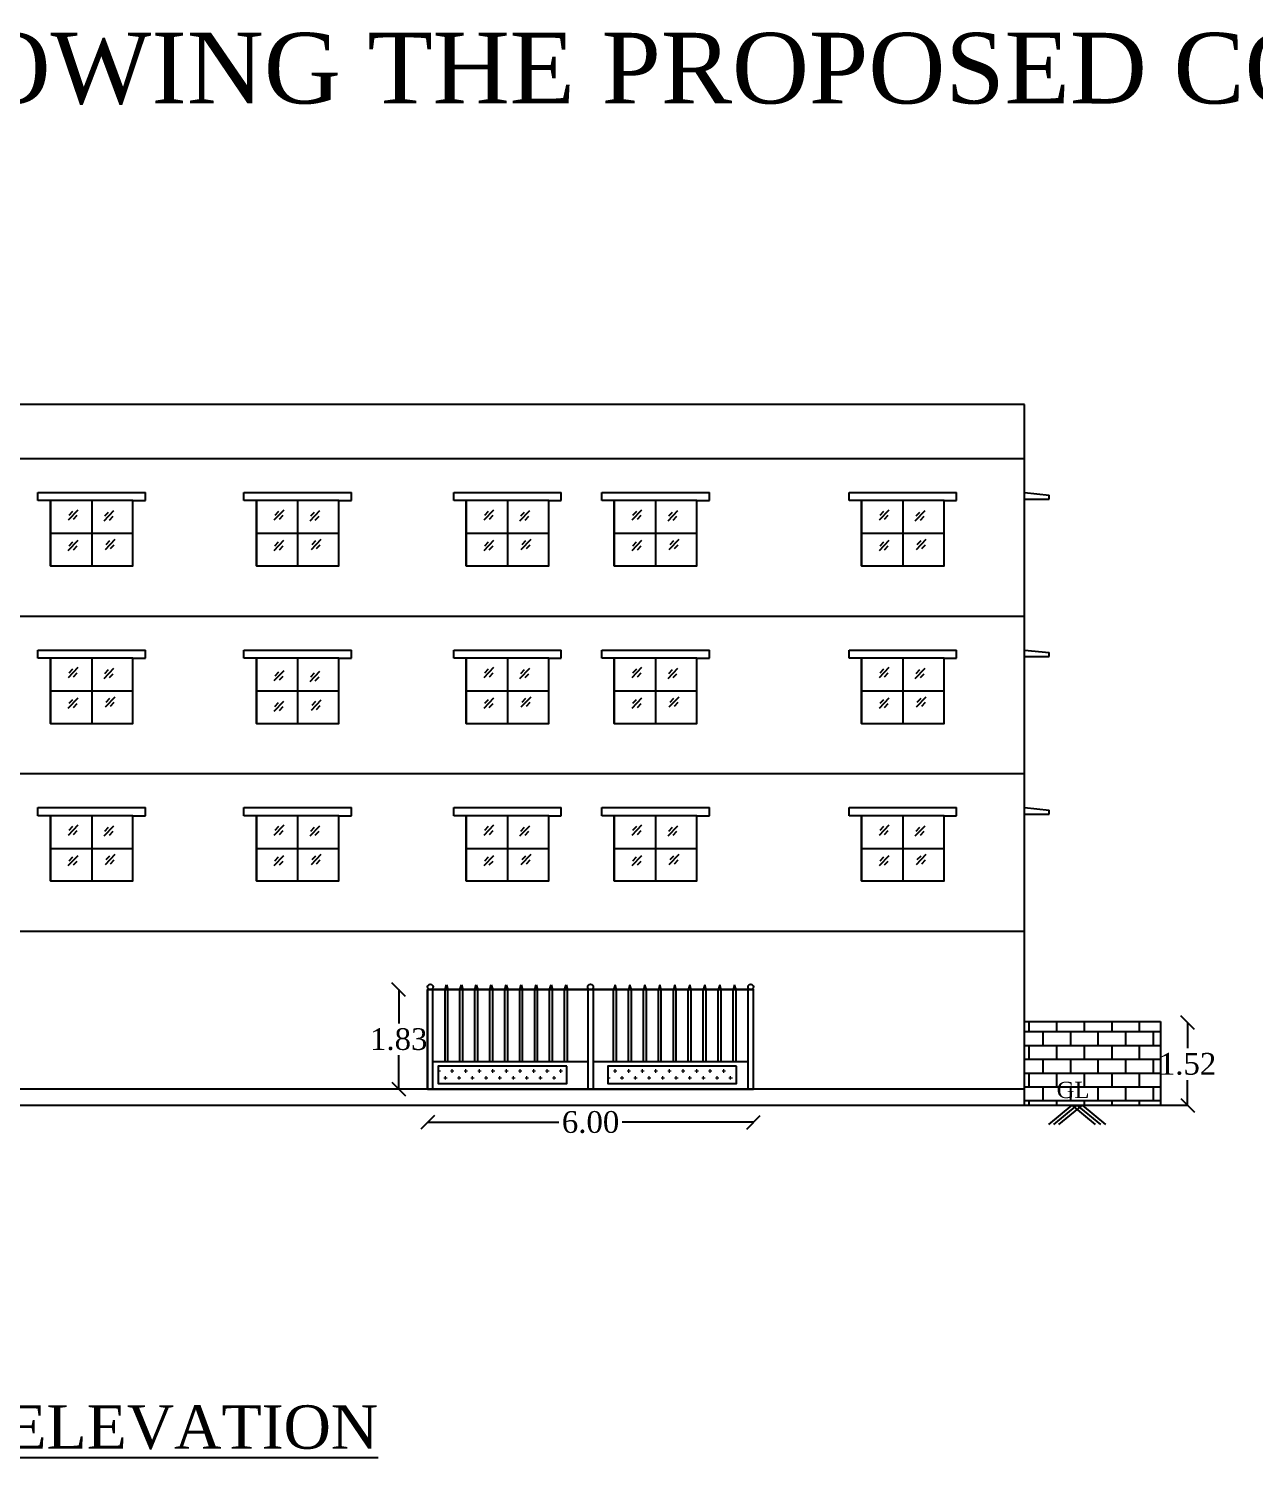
# Model space of a CAD drawing. Header units: metres. Extents: x 16174 to 16363, y 1100 to 1191.
# Drawn here: x 16208.77 to 16231.34, y 1165.14 to 1191.44 of the extents above; entities that cross this region are included whole.
import ezdxf

# ---------------------------------------------------------------- set-up
doc = ezdxf.new("R2010")
doc.units = ezdxf.units.M
doc.header["$MEASUREMENT"] = 0
doc.layers.add('COMPOUNDWALL', color=7, linetype='Continuous')
doc.layers.add('MAIN_GATE', color=7, linetype='Continuous')
doc.styles.get("Standard").update_dxf_attribs({"font": 'times.ttf'})
doc.dimstyles.new('23', dxfattribs={"dimtxt": 0.45, "dimasz": 0.3, "dimexe": 0.18, "dimexo": 0.0625, "dimgap": 0.09, "dimtad": 0, "dimtih": 1, "dimtoh": 1, "dimzin": 0, "dimdsep": 46, "dimtxsty": 'Standard', "dimblk": 'OBLIQUE', "dimcen": 0.09, "dimse1": 1, "dimse2": 1, "dimadec": 0, "dimazin": 0, "dimtfac": 1, "dimtofl": 0, "dimtmove": 0, "dimatfit": 3, "dimfxl": 0, "dimtolj": 1, "dimtzin": 0, "dimarcsym": 0})
pattern_1 = [(0, (-6894.45644, 1208.75023), (0.125, 0.125), [0.0625, -0.1875]), (90, (-6894.42519, 1208.71898), (-0.125, 0.125), [0.0625, -0.1875])]

# ---------------------------------------------------------------- blocks, each defined once
blk = doc.blocks.new('gate')
at = {"lineweight": 5}
h = blk.add_hatch(dxfattribs=at)
h.set_pattern_fill('CROSS', color=256, scale=0.5)
h.set_pattern_definition(pattern_1)
h.paths.add_polyline_path([(3099.92, 2370.959), (3099.92, 2371.276), (3097.552, 2371.276), (3097.552, 2370.959)])
h = blk.add_hatch(dxfattribs=at)
h.set_pattern_fill('CROSS', color=256, scale=0.5)
h.set_pattern_definition(pattern_1)
h.paths.add_polyline_path([(3103.047, 2370.959), (3103.047, 2371.276), (3100.679, 2371.276), (3100.679, 2370.959)])
for p, q in [((3103.358, 2372.685, 2.44), (3097.358, 2372.685, 2.44)), ((3097.358, 2370.855, 2.44), (3097.358, 2372.685, 2.44)), ((3097.458, 2370.855, 2.44), (3097.458, 2372.685, 2.44)), ((3097.68, 2372.685, 2.44), (3097.706, 2372.771, 2.44)), ((3097.68, 2371.355, 2.44), (3097.68, 2372.685, 2.44)), ((3097.706, 2372.771, 2.44), (3097.734, 2372.685, 2.44)), ((3097.734, 2371.355, 2.44), (3097.734, 2372.685, 2.44)), ((3097.955, 2372.685, 2.44), (3097.981, 2372.771, 2.44)), ((3097.955, 2371.355, 2.44), (3097.955, 2372.685, 2.44)), ((3097.981, 2372.771, 2.44), (3098.009, 2372.685, 2.44)), ((3098.009, 2371.355, 2.44), (3098.009, 2372.685, 2.44)), ((3098.231, 2372.685, 2.44), (3098.256, 2372.771, 2.44)), ((3098.231, 2371.355, 2.44), (3098.231, 2372.685, 2.44)), ((3098.256, 2372.771, 2.44), (3098.284, 2372.685, 2.44)), ((3098.284, 2371.355, 2.44), (3098.284, 2372.685, 2.44)), ((3098.506, 2372.685, 2.44), (3098.531, 2372.771, 2.44)), ((3098.506, 2371.355, 2.44), (3098.506, 2372.685, 2.44)), ((3098.531, 2372.771, 2.44), (3098.559, 2372.685, 2.44)), ((3098.559, 2371.355, 2.44), (3098.559, 2372.685, 2.44)), ((3098.781, 2372.685, 2.44), (3098.806, 2372.771, 2.44)), ((3098.781, 2371.355, 2.44), (3098.781, 2372.685, 2.44)), ((3098.806, 2372.771, 2.44), (3098.834, 2372.685, 2.44)), ((3098.834, 2371.355, 2.44), (3098.834, 2372.685, 2.44)), ((3099.056, 2372.685, 2.44), (3099.081, 2372.771, 2.44)), ((3099.056, 2371.355, 2.44), (3099.056, 2372.685, 2.44)), ((3099.081, 2372.771, 2.44), (3099.109, 2372.685, 2.44)), ((3099.109, 2371.355, 2.44), (3099.109, 2372.685, 2.44)), ((3099.331, 2372.685, 2.44), (3099.357, 2372.771, 2.44)), ((3099.331, 2371.355, 2.44), (3099.331, 2372.685, 2.44)), ((3099.357, 2372.771, 2.44), (3099.384, 2372.685, 2.44)), ((3099.384, 2371.355, 2.44), (3099.384, 2372.685, 2.44)), ((3099.606, 2372.685, 2.44), (3099.632, 2372.771, 2.44)), ((3099.606, 2371.355, 2.44), (3099.606, 2372.685, 2.44)), ((3099.632, 2372.771, 2.44), (3099.66, 2372.685, 2.44)), ((3099.66, 2371.355, 2.44), (3099.66, 2372.685, 2.44)), ((3099.881, 2372.685, 2.44), (3099.907, 2372.771, 2.44)), ((3099.881, 2371.355, 2.44), (3099.881, 2372.685, 2.44)), ((3099.907, 2372.771, 2.44), (3099.935, 2372.685, 2.44)), ((3099.935, 2371.355, 2.44), (3099.935, 2372.685, 2.44)), ((3100.308, 2372.685, 2.44), (3100.308, 2370.855, 2.44)), ((3100.408, 2372.685, 2.44), (3100.408, 2370.855, 2.44)), ((3100.81, 2372.771, 2.44), (3100.782, 2372.685, 2.44)), ((3100.782, 2371.355, 2.44), (3100.782, 2372.685, 2.44)), ((3100.835, 2372.685, 2.44), (3100.81, 2372.771, 2.44)), ((3100.835, 2371.355, 2.44), (3100.835, 2372.685, 2.44)), ((3101.085, 2372.771, 2.44), (3101.057, 2372.685, 2.44)), ((3101.057, 2371.355, 2.44), (3101.057, 2372.685, 2.44)), ((3101.11, 2372.685, 2.44), (3101.085, 2372.771, 2.44)), ((3101.11, 2371.355, 2.44), (3101.11, 2372.685, 2.44)), ((3101.36, 2372.771, 2.44), (3101.332, 2372.685, 2.44)), ((3101.332, 2371.355, 2.44), (3101.332, 2372.685, 2.44)), ((3101.386, 2372.685, 2.44), (3101.36, 2372.771, 2.44)), ((3101.386, 2371.355, 2.44), (3101.386, 2372.685, 2.44)), ((3101.635, 2372.771, 2.44), (3101.607, 2372.685, 2.44)), ((3101.607, 2371.355, 2.44), (3101.607, 2372.685, 2.44)), ((3101.661, 2372.685, 2.44), (3101.635, 2372.771, 2.44)), ((3101.661, 2371.355, 2.44), (3101.661, 2372.685, 2.44)), ((3101.911, 2372.771, 2.44), (3101.883, 2372.685, 2.44)), ((3101.883, 2371.355, 2.44), (3101.883, 2372.685, 2.44)), ((3101.936, 2372.685, 2.44), (3101.911, 2372.771, 2.44)), ((3101.936, 2371.355, 2.44), (3101.936, 2372.685, 2.44)), ((3102.186, 2372.771, 2.44), (3102.158, 2372.685, 2.44)), ((3102.158, 2371.355, 2.44), (3102.158, 2372.685, 2.44)), ((3102.211, 2372.685, 2.44), (3102.186, 2372.771, 2.44)), ((3102.211, 2371.355, 2.44), (3102.211, 2372.685, 2.44)), ((3102.461, 2372.771, 2.44), (3102.433, 2372.685, 2.44)), ((3102.433, 2371.355, 2.44), (3102.433, 2372.685, 2.44)), ((3102.486, 2372.685, 2.44), (3102.461, 2372.771, 2.44)), ((3102.486, 2371.355, 2.44), (3102.486, 2372.685, 2.44)), ((3102.736, 2372.771, 2.44), (3102.708, 2372.685, 2.44)), ((3102.708, 2371.355, 2.44), (3102.708, 2372.685, 2.44)), ((3102.761, 2372.685, 2.44), (3102.736, 2372.771, 2.44)), ((3102.761, 2371.355, 2.44), (3102.761, 2372.685, 2.44)), ((3103.011, 2372.771, 2.44), (3102.983, 2372.685, 2.44)), ((3102.983, 2371.355, 2.44), (3102.983, 2372.685, 2.44)), ((3103.037, 2372.685, 2.44), (3103.011, 2372.771, 2.44)), ((3103.037, 2371.355, 2.44), (3103.037, 2372.685, 2.44)), ((3103.258, 2370.855, 2.44), (3103.258, 2372.685, 2.44)), ((3103.358, 2370.855, 2.44), (3103.358, 2372.685, 2.44)), ((3100.308, 2371.355, 2.44), (3097.458, 2371.355, 2.44)), ((3103.258, 2371.355, 2.44), (3100.408, 2371.355, 2.44))]:
    blk.add_line(p, q)
at = {"elevation": 2.44}
for points in [[(3099.92, 2371.276), (3097.552, 2371.276), (3097.552, 2370.959), (3099.92, 2370.959)], [(3103.047, 2371.276), (3100.679, 2371.276), (3100.679, 2370.959), (3103.047, 2370.959)]]:
    blk.add_lwpolyline(points, close=True, dxfattribs=at)
for centre in [(3097.409, 2372.735, 2.44), (3100.358, 2372.735, 2.44), (3103.308, 2372.735, 2.44)]:
    blk.add_circle(centre, 0.05)
blk = doc.blocks.new('_Oblique')
at = {"color": 0, "linetype": 'ByBlock', "lineweight": -2}
blk.add_line((-0.5, -0.5), (0.5, 0.5), dxfattribs=at)
blk = doc.blocks.new('*D159')
at = {"layer": 'Defpoints', "color": 0}
for p in [(16215.589, 1173.748), (16216.221, 1173.748), (16216.221, 1171.918)]:
    blk.add_point(p, dxfattribs=at)
at = {"layer": 'MAIN_GATE', "color": 0, "lineweight": -2}
for p, q in [((16215.589, 1173.748), (16215.589, 1173.127)), ((16215.589, 1171.918), (16215.589, 1172.539))]:
    blk.add_line(p, q, dxfattribs=at)
at = {"layer": 'MAIN_GATE', "color": 0, "lineweight": -2, "xscale": 0.25, "yscale": 0.25, "zscale": 0.25}
for p, rotation in [((16215.589, 1173.748), 90), ((16215.589, 1171.918), 270)]:
    blk.add_blockref('_Oblique', p, dxfattribs=dict(at, rotation=rotation))
at = {"layer": 'MAIN_GATE', "color": 0, "insert": (16215.589, 1172.833), "char_height": 0.4, "attachment_point": 5}
blk.add_mtext('\\A1;1.83', dxfattribs=at)
blk = doc.blocks.new('*D160')
at = {"layer": 'Defpoints', "color": 0}
for p in [(16216.121, 1171.918), (16222.121, 1171.918), (16222.121, 1171.307)]:
    blk.add_point(p, dxfattribs=at)
at = {"layer": 'MAIN_GATE', "color": 0, "lineweight": -2}
for p, q in [((16216.121, 1171.307), (16218.537, 1171.307)), ((16222.121, 1171.307), (16219.704, 1171.307))]:
    blk.add_line(p, q, dxfattribs=at)
at = {"layer": 'MAIN_GATE', "color": 0, "lineweight": -2, "xscale": 0.25, "yscale": 0.25, "zscale": 0.25, "rotation": 180}
blk.add_blockref('_Oblique', (16216.121, 1171.307), dxfattribs=at)
at = {"layer": 'MAIN_GATE', "color": 0, "lineweight": -2, "xscale": 0.25, "yscale": 0.25, "zscale": 0.25}
blk.add_blockref('_Oblique', (16222.121, 1171.307), dxfattribs=at)
at = {"layer": 'MAIN_GATE', "color": 0, "insert": (16219.121, 1171.307), "char_height": 0.4, "attachment_point": 5}
blk.add_mtext('\\A1;6.00', dxfattribs=at)
blk = doc.blocks.new('*D162')
at = {"layer": 'COMPOUNDWALL', "color": 0, "lineweight": -2}
for p, q in [((16230.112, 1173.138), (16230.112, 1172.672)), ((16230.112, 1171.618), (16230.112, 1172.084))]:
    blk.add_line(p, q, dxfattribs=at)
at = {"layer": 'Defpoints', "color": 0}
for p in [(16230.112, 1173.138), (16230.396, 1173.138), (16230.396, 1171.618)]:
    blk.add_point(p, dxfattribs=at)
at = {"layer": 'COMPOUNDWALL', "color": 0, "lineweight": -2, "xscale": 0.25, "yscale": 0.25, "zscale": 0.25}
for p, rotation in [((16230.112, 1173.138), 90), ((16230.112, 1171.618), 270)]:
    blk.add_blockref('_Oblique', p, dxfattribs=dict(at, rotation=rotation))
at = {"layer": 'COMPOUNDWALL', "color": 0, "insert": (16230.112, 1172.378), "char_height": 0.4, "attachment_point": 5}
blk.add_mtext('\\A1;1.52', dxfattribs=at)

msp = doc.modelspace()

# ---------------------------------------------------------------- hatches: boundary and pattern name
h = msp.add_hatch()
h.set_pattern_fill('BRICK', color=256, scale=0.04)
h.set_pattern_definition([(0, (13190.88188, -1196.338), (0, 0.254), []), (90, (13190.8819, -1196.338), (-0.508, 0), [0.254, -0.254]), (90, (13191.1359, -1196.338), (-0.508, 0), [-0.254, 0.254])])
h.paths.add_polyline_path([(16229.612, 1171.618), (16229.612, 1173.163), (16227.112, 1173.163), (16227.112, 1171.618)])

# ---------------------------------------------------------------- linework, layer by layer
for p, q in [((16227.112, 1184.518), (16197.67, 1184.518)), ((16227.112, 1184.518), (16197.67, 1184.518)), ((16227.112, 1171.618), (16227.112, 1184.518)), ((16227.112, 1171.618), (16227.112, 1184.518)), ((16227.112, 1183.518), (16188.619, 1183.518)), ((16227.112, 1183.518), (16188.619, 1183.518)), ((16208.947, 1182.748), (16208.947, 1182.898)), ((16208.947, 1182.898), (16210.927, 1182.898)), ((16208.947, 1182.748), (16208.947, 1182.898)), ((16208.947, 1182.898), (16210.927, 1182.898)), ((16209.177, 1182.748), (16208.947, 1182.748)), ((16209.177, 1182.748), (16208.947, 1182.748)), ((16209.177, 1181.548), (16209.177, 1182.748)), ((16209.177, 1181.548), (16209.177, 1182.748)), ((16209.937, 1182.748), (16209.937, 1181.548)), ((16209.937, 1182.748), (16209.937, 1181.548)), ((16210.697, 1181.548), (16210.697, 1182.748)), ((16210.697, 1182.748), (16210.927, 1182.748)), ((16210.697, 1181.548), (16210.697, 1182.748)), ((16210.697, 1182.748), (16210.927, 1182.748)), ((16210.927, 1182.748), (16210.927, 1182.898)), ((16210.927, 1182.748), (16210.927, 1182.898)), ((16212.738, 1182.748), (16212.738, 1182.898)), ((16212.738, 1182.898), (16214.718, 1182.898)), ((16212.738, 1182.748), (16212.738, 1182.898)), ((16212.738, 1182.898), (16214.718, 1182.898)), ((16212.968, 1182.748), (16212.738, 1182.748)), ((16212.968, 1182.748), (16212.738, 1182.748)), ((16212.968, 1181.548), (16212.968, 1182.748)), ((16212.968, 1181.548), (16212.968, 1182.748)), ((16213.728, 1182.748), (16213.728, 1181.548)), ((16213.728, 1182.748), (16213.728, 1181.548)), ((16214.488, 1181.548), (16214.488, 1182.748)), ((16214.488, 1182.748), (16214.718, 1182.748)), ((16214.488, 1181.548), (16214.488, 1182.748)), ((16214.488, 1182.748), (16214.718, 1182.748)), ((16214.718, 1182.748), (16214.718, 1182.898)), ((16214.718, 1182.748), (16214.718, 1182.898)), ((16216.602, 1182.748), (16216.602, 1182.898)), ((16216.602, 1182.898), (16218.582, 1182.898)), ((16216.602, 1182.748), (16216.602, 1182.898)), ((16216.602, 1182.898), (16218.582, 1182.898)), ((16216.832, 1182.748), (16216.602, 1182.748)), ((16216.832, 1182.748), (16216.602, 1182.748)), ((16216.832, 1181.548), (16216.832, 1182.748)), ((16216.832, 1181.548), (16216.832, 1182.748)), ((16217.592, 1182.748), (16217.592, 1181.548)), ((16217.592, 1182.748), (16217.592, 1181.548)), ((16218.352, 1181.548), (16218.352, 1182.748)), ((16218.352, 1182.748), (16218.582, 1182.748)), ((16218.352, 1181.548), (16218.352, 1182.748)), ((16218.352, 1182.748), (16218.582, 1182.748)), ((16218.582, 1182.748), (16218.582, 1182.898)), ((16218.582, 1182.748), (16218.582, 1182.898)), ((16219.328, 1182.748), (16219.328, 1182.898)), ((16219.328, 1182.898), (16221.308, 1182.898)), ((16219.328, 1182.748), (16219.328, 1182.898)), ((16219.328, 1182.898), (16221.308, 1182.898)), ((16219.558, 1182.748), (16219.328, 1182.748)), ((16219.558, 1182.748), (16219.328, 1182.748)), ((16219.558, 1181.548), (16219.558, 1182.748)), ((16219.558, 1181.548), (16219.558, 1182.748)), ((16220.318, 1182.748), (16220.318, 1181.548)), ((16220.318, 1182.748), (16220.318, 1181.548)), ((16221.078, 1181.548), (16221.078, 1182.748)), ((16221.078, 1182.748), (16221.308, 1182.748)), ((16221.078, 1181.548), (16221.078, 1182.748)), ((16221.078, 1182.748), (16221.308, 1182.748)), ((16221.308, 1182.748), (16221.308, 1182.898)), ((16221.308, 1182.748), (16221.308, 1182.898)), ((16223.88, 1182.748), (16223.88, 1182.898)), ((16223.88, 1182.898), (16225.86, 1182.898)), ((16223.88, 1182.748), (16223.88, 1182.898)), ((16223.88, 1182.898), (16225.86, 1182.898)), ((16224.11, 1182.748), (16223.88, 1182.748)), ((16224.11, 1182.748), (16223.88, 1182.748)), ((16224.11, 1181.548), (16224.11, 1182.748)), ((16224.11, 1181.548), (16224.11, 1182.748)), ((16224.87, 1182.748), (16224.87, 1181.548)), ((16224.87, 1182.748), (16224.87, 1181.548)), ((16225.63, 1181.548), (16225.63, 1182.748)), ((16225.63, 1182.748), (16225.86, 1182.748)), ((16225.63, 1181.548), (16225.63, 1182.748)), ((16225.63, 1182.748), (16225.86, 1182.748)), ((16225.86, 1182.748), (16225.86, 1182.898)), ((16225.86, 1182.748), (16225.86, 1182.898)), ((16227.112, 1182.898), (16227.562, 1182.852)), ((16227.112, 1182.898), (16227.562, 1182.852)), ((16227.112, 1182.777), (16227.562, 1182.777)), ((16227.112, 1182.777), (16227.562, 1182.777)), ((16227.562, 1182.777), (16227.562, 1182.852)), ((16227.562, 1182.777), (16227.562, 1182.852)), ((16209.507, 1182.393), (16209.686, 1182.581)), ((16209.507, 1182.393), (16209.686, 1182.581)), ((16209.52, 1182.481), (16209.588, 1182.554)), ((16209.52, 1182.481), (16209.588, 1182.554)), ((16209.602, 1182.406), (16209.67, 1182.478)), ((16209.602, 1182.406), (16209.67, 1182.478)), ((16210.167, 1182.377), (16210.346, 1182.565)), ((16210.167, 1182.377), (16210.346, 1182.565)), ((16210.181, 1182.466), (16210.249, 1182.538)), ((16210.181, 1182.466), (16210.249, 1182.538)), ((16213.298, 1182.393), (16213.478, 1182.581)), ((16213.298, 1182.393), (16213.478, 1182.581)), ((16213.312, 1182.481), (16213.38, 1182.554)), ((16213.312, 1182.481), (16213.38, 1182.554)), ((16213.394, 1182.406), (16213.462, 1182.478)), ((16213.394, 1182.406), (16213.462, 1182.478)), ((16213.958, 1182.377), (16214.138, 1182.565)), ((16213.958, 1182.377), (16214.138, 1182.565)), ((16213.972, 1182.466), (16214.04, 1182.538)), ((16213.972, 1182.466), (16214.04, 1182.538)), ((16217.162, 1182.393), (16217.342, 1182.581)), ((16217.162, 1182.393), (16217.342, 1182.581)), ((16217.176, 1182.481), (16217.244, 1182.554)), ((16217.176, 1182.481), (16217.244, 1182.554)), ((16217.258, 1182.406), (16217.326, 1182.478)), ((16217.258, 1182.406), (16217.326, 1182.478)), ((16217.822, 1182.377), (16218.002, 1182.565)), ((16217.822, 1182.377), (16218.002, 1182.565)), ((16217.836, 1182.466), (16217.904, 1182.538)), ((16217.836, 1182.466), (16217.904, 1182.538)), ((16219.888, 1182.393), (16220.068, 1182.581)), ((16219.888, 1182.393), (16220.068, 1182.581)), ((16219.902, 1182.481), (16219.97, 1182.554)), ((16219.902, 1182.481), (16219.97, 1182.554)), ((16219.984, 1182.406), (16220.052, 1182.478)), ((16219.984, 1182.406), (16220.052, 1182.478)), ((16220.548, 1182.377), (16220.728, 1182.565)), ((16220.548, 1182.377), (16220.728, 1182.565)), ((16220.562, 1182.466), (16220.63, 1182.538)), ((16220.562, 1182.466), (16220.63, 1182.538)), ((16224.44, 1182.393), (16224.619, 1182.581)), ((16224.44, 1182.393), (16224.619, 1182.581)), ((16224.454, 1182.481), (16224.522, 1182.554)), ((16224.454, 1182.481), (16224.522, 1182.554)), ((16224.535, 1182.406), (16224.603, 1182.478)), ((16224.535, 1182.406), (16224.603, 1182.478)), ((16225.1, 1182.377), (16225.279, 1182.565)), ((16225.1, 1182.377), (16225.279, 1182.565)), ((16225.114, 1182.466), (16225.182, 1182.538)), ((16225.114, 1182.466), (16225.182, 1182.538)), ((16210.262, 1182.39), (16210.33, 1182.462)), ((16210.262, 1182.39), (16210.33, 1182.462)), ((16214.054, 1182.39), (16214.122, 1182.462)), ((16214.054, 1182.39), (16214.122, 1182.462)), ((16217.918, 1182.39), (16217.986, 1182.462)), ((16217.918, 1182.39), (16217.986, 1182.462)), ((16220.644, 1182.39), (16220.712, 1182.462)), ((16220.644, 1182.39), (16220.712, 1182.462)), ((16225.195, 1182.39), (16225.263, 1182.462)), ((16225.195, 1182.39), (16225.263, 1182.462)), ((16209.177, 1182.148), (16210.697, 1182.148)), ((16209.177, 1182.148), (16210.697, 1182.148)), ((16209.505, 1181.83), (16209.685, 1182.018)), ((16209.505, 1181.83), (16209.685, 1182.018)), ((16209.519, 1181.919), (16209.587, 1181.991)), ((16209.519, 1181.919), (16209.587, 1181.991)), ((16210.19, 1181.852), (16210.369, 1182.04)), ((16210.19, 1181.852), (16210.369, 1182.04)), ((16210.204, 1181.941), (16210.272, 1182.013)), ((16210.204, 1181.941), (16210.272, 1182.013)), ((16212.968, 1182.148), (16214.488, 1182.148)), ((16212.968, 1182.148), (16214.488, 1182.148)), ((16213.297, 1181.83), (16213.477, 1182.018)), ((16213.297, 1181.83), (16213.477, 1182.018)), ((16213.311, 1181.919), (16213.379, 1181.991)), ((16213.311, 1181.919), (16213.379, 1181.991)), ((16213.981, 1181.852), (16214.161, 1182.04)), ((16213.981, 1181.852), (16214.161, 1182.04)), ((16213.995, 1181.941), (16214.063, 1182.013)), ((16213.995, 1181.941), (16214.063, 1182.013)), ((16216.832, 1182.148), (16218.352, 1182.148)), ((16216.832, 1182.148), (16218.352, 1182.148)), ((16217.161, 1181.83), (16217.34, 1182.018)), ((16217.161, 1181.83), (16217.34, 1182.018)), ((16217.175, 1181.919), (16217.243, 1181.991)), ((16217.175, 1181.919), (16217.243, 1181.991)), ((16217.845, 1181.852), (16218.025, 1182.04)), ((16217.845, 1181.852), (16218.025, 1182.04)), ((16217.859, 1181.941), (16217.927, 1182.013)), ((16217.859, 1181.941), (16217.927, 1182.013)), ((16219.558, 1182.148), (16221.078, 1182.148)), ((16219.558, 1182.148), (16221.078, 1182.148)), ((16219.887, 1181.83), (16220.066, 1182.018)), ((16219.887, 1181.83), (16220.066, 1182.018)), ((16219.901, 1181.919), (16219.969, 1181.991)), ((16219.901, 1181.919), (16219.969, 1181.991)), ((16220.571, 1181.852), (16220.751, 1182.04)), ((16220.571, 1181.852), (16220.751, 1182.04)), ((16220.585, 1181.941), (16220.653, 1182.013)), ((16220.585, 1181.941), (16220.653, 1182.013)), ((16224.11, 1182.148), (16225.63, 1182.148)), ((16224.11, 1182.148), (16225.63, 1182.148)), ((16224.438, 1181.83), (16224.618, 1182.018)), ((16224.438, 1181.83), (16224.618, 1182.018)), ((16224.452, 1181.919), (16224.52, 1181.991)), ((16224.452, 1181.919), (16224.52, 1181.991)), ((16225.123, 1181.852), (16225.302, 1182.04)), ((16225.123, 1181.852), (16225.302, 1182.04)), ((16225.137, 1181.941), (16225.205, 1182.013)), ((16225.137, 1181.941), (16225.205, 1182.013)), ((16209.601, 1181.843), (16209.669, 1181.915)), ((16209.601, 1181.843), (16209.669, 1181.915)), ((16210.285, 1181.865), (16210.353, 1181.937)), ((16210.285, 1181.865), (16210.353, 1181.937)), ((16213.393, 1181.843), (16213.461, 1181.915)), ((16213.393, 1181.843), (16213.461, 1181.915)), ((16214.077, 1181.865), (16214.145, 1181.937)), ((16214.077, 1181.865), (16214.145, 1181.937)), ((16217.257, 1181.843), (16217.325, 1181.915)), ((16217.257, 1181.843), (16217.325, 1181.915)), ((16217.941, 1181.865), (16218.009, 1181.937)), ((16217.941, 1181.865), (16218.009, 1181.937)), ((16219.983, 1181.843), (16220.051, 1181.915)), ((16219.983, 1181.843), (16220.051, 1181.915)), ((16220.667, 1181.865), (16220.735, 1181.937)), ((16220.667, 1181.865), (16220.735, 1181.937)), ((16224.534, 1181.843), (16224.602, 1181.915)), ((16224.534, 1181.843), (16224.602, 1181.915)), ((16225.218, 1181.865), (16225.286, 1181.937)), ((16225.218, 1181.865), (16225.286, 1181.937)), ((16227.112, 1180.618), (16188.619, 1180.618)), ((16227.112, 1180.618), (16188.619, 1180.618)), ((16208.947, 1179.848), (16208.947, 1179.998)), ((16208.947, 1179.998), (16210.927, 1179.998)), ((16208.947, 1179.848), (16208.947, 1179.998)), ((16208.947, 1179.998), (16210.927, 1179.998)), ((16209.177, 1179.848), (16208.947, 1179.848)), ((16209.177, 1179.848), (16208.947, 1179.848)), ((16209.177, 1178.648), (16209.177, 1179.848)), ((16209.177, 1178.648), (16209.177, 1179.848)), ((16209.937, 1179.848), (16209.937, 1178.648)), ((16209.937, 1179.848), (16209.937, 1178.648)), ((16210.697, 1178.648), (16210.697, 1179.848)), ((16210.697, 1179.848), (16210.927, 1179.848)), ((16210.697, 1178.648), (16210.697, 1179.848)), ((16210.697, 1179.848), (16210.927, 1179.848)), ((16210.927, 1179.848), (16210.927, 1179.998)), ((16210.927, 1179.848), (16210.927, 1179.998)), ((16212.738, 1179.848), (16212.738, 1179.998)), ((16212.738, 1179.998), (16214.718, 1179.998)), ((16212.738, 1179.848), (16212.738, 1179.998)), ((16212.738, 1179.998), (16214.718, 1179.998)), ((16212.968, 1179.848), (16212.738, 1179.848)), ((16212.968, 1179.848), (16212.738, 1179.848)), ((16212.968, 1178.648), (16212.968, 1179.848)), ((16212.968, 1178.648), (16212.968, 1179.848)), ((16213.728, 1179.848), (16213.728, 1178.648)), ((16213.728, 1179.848), (16213.728, 1178.648)), ((16214.488, 1178.648), (16214.488, 1179.848)), ((16214.488, 1179.848), (16214.718, 1179.848)), ((16214.488, 1178.648), (16214.488, 1179.848)), ((16214.488, 1179.848), (16214.718, 1179.848)), ((16214.718, 1179.848), (16214.718, 1179.998)), ((16214.718, 1179.848), (16214.718, 1179.998)), ((16216.602, 1179.848), (16216.602, 1179.998)), ((16216.602, 1179.998), (16218.582, 1179.998)), ((16216.602, 1179.848), (16216.602, 1179.998)), ((16216.602, 1179.998), (16218.582, 1179.998)), ((16216.832, 1179.848), (16216.602, 1179.848)), ((16216.832, 1179.848), (16216.602, 1179.848)), ((16216.832, 1178.648), (16216.832, 1179.848)), ((16216.832, 1178.648), (16216.832, 1179.848)), ((16217.592, 1179.848), (16217.592, 1178.648)), ((16217.592, 1179.848), (16217.592, 1178.648)), ((16218.352, 1178.648), (16218.352, 1179.848)), ((16218.352, 1179.848), (16218.582, 1179.848)), ((16218.352, 1178.648), (16218.352, 1179.848)), ((16218.352, 1179.848), (16218.582, 1179.848)), ((16218.582, 1179.848), (16218.582, 1179.998)), ((16218.582, 1179.848), (16218.582, 1179.998)), ((16219.328, 1179.848), (16219.328, 1179.998)), ((16219.328, 1179.998), (16221.308, 1179.998)), ((16219.328, 1179.848), (16219.328, 1179.998)), ((16219.328, 1179.998), (16221.308, 1179.998)), ((16219.558, 1179.848), (16219.328, 1179.848)), ((16219.558, 1179.848), (16219.328, 1179.848)), ((16219.558, 1178.648), (16219.558, 1179.848)), ((16219.558, 1178.648), (16219.558, 1179.848)), ((16220.318, 1179.848), (16220.318, 1178.648)), ((16220.318, 1179.848), (16220.318, 1178.648)), ((16221.078, 1178.648), (16221.078, 1179.848)), ((16221.078, 1179.848), (16221.308, 1179.848)), ((16221.078, 1178.648), (16221.078, 1179.848)), ((16221.078, 1179.848), (16221.308, 1179.848)), ((16221.308, 1179.848), (16221.308, 1179.998)), ((16221.308, 1179.848), (16221.308, 1179.998)), ((16223.88, 1179.848), (16223.88, 1179.998)), ((16223.88, 1179.998), (16225.86, 1179.998)), ((16223.88, 1179.848), (16223.88, 1179.998)), ((16223.88, 1179.998), (16225.86, 1179.998)), ((16224.11, 1179.848), (16223.88, 1179.848)), ((16224.11, 1179.848), (16223.88, 1179.848)), ((16224.11, 1178.648), (16224.11, 1179.848)), ((16224.11, 1178.648), (16224.11, 1179.848)), ((16224.87, 1179.848), (16224.87, 1178.648)), ((16224.87, 1179.848), (16224.87, 1178.648)), ((16225.63, 1178.648), (16225.63, 1179.848)), ((16225.63, 1179.848), (16225.86, 1179.848)), ((16225.63, 1178.648), (16225.63, 1179.848)), ((16225.63, 1179.848), (16225.86, 1179.848)), ((16225.86, 1179.848), (16225.86, 1179.998)), ((16225.86, 1179.848), (16225.86, 1179.998)), ((16227.112, 1179.998), (16227.562, 1179.952)), ((16227.112, 1179.998), (16227.562, 1179.952)), ((16227.112, 1179.877), (16227.562, 1179.877)), ((16227.112, 1179.877), (16227.562, 1179.877)), ((16227.562, 1179.877), (16227.562, 1179.952)), ((16227.562, 1179.877), (16227.562, 1179.952)), ((16209.507, 1179.493), (16209.686, 1179.681)), ((16209.507, 1179.493), (16209.686, 1179.681)), ((16209.52, 1179.581), (16209.588, 1179.654)), ((16209.52, 1179.581), (16209.588, 1179.654)), ((16209.602, 1179.506), (16209.67, 1179.578)), ((16209.602, 1179.506), (16209.67, 1179.578)), ((16210.167, 1179.477), (16210.346, 1179.665)), ((16210.167, 1179.477), (16210.346, 1179.665)), ((16210.181, 1179.566), (16210.249, 1179.638)), ((16210.181, 1179.566), (16210.249, 1179.638)), ((16213.298, 1179.435), (16213.478, 1179.623)), ((16213.298, 1179.435), (16213.478, 1179.623)), ((16213.312, 1179.524), (16213.38, 1179.596)), ((16213.312, 1179.524), (16213.38, 1179.596)), ((16213.958, 1179.419), (16214.138, 1179.608)), ((16213.958, 1179.419), (16214.138, 1179.608)), ((16213.972, 1179.508), (16214.04, 1179.581)), ((16213.972, 1179.508), (16214.04, 1179.581)), ((16217.162, 1179.493), (16217.342, 1179.681)), ((16217.162, 1179.493), (16217.342, 1179.681)), ((16217.176, 1179.581), (16217.244, 1179.654)), ((16217.176, 1179.581), (16217.244, 1179.654)), ((16217.258, 1179.506), (16217.326, 1179.578)), ((16217.258, 1179.506), (16217.326, 1179.578)), ((16217.822, 1179.477), (16218.002, 1179.665)), ((16217.822, 1179.477), (16218.002, 1179.665)), ((16217.836, 1179.566), (16217.904, 1179.638)), ((16217.836, 1179.566), (16217.904, 1179.638)), ((16219.888, 1179.493), (16220.068, 1179.681)), ((16219.888, 1179.493), (16220.068, 1179.681)), ((16219.902, 1179.581), (16219.97, 1179.654)), ((16219.902, 1179.581), (16219.97, 1179.654)), ((16219.984, 1179.506), (16220.052, 1179.578)), ((16219.984, 1179.506), (16220.052, 1179.578)), ((16220.548, 1179.477), (16220.728, 1179.665)), ((16220.548, 1179.477), (16220.728, 1179.665)), ((16220.562, 1179.566), (16220.63, 1179.638)), ((16220.562, 1179.566), (16220.63, 1179.638)), ((16224.44, 1179.493), (16224.619, 1179.681)), ((16224.44, 1179.493), (16224.619, 1179.681)), ((16224.454, 1179.581), (16224.522, 1179.654)), ((16224.454, 1179.581), (16224.522, 1179.654)), ((16224.535, 1179.506), (16224.603, 1179.578)), ((16224.535, 1179.506), (16224.603, 1179.578)), ((16225.1, 1179.477), (16225.279, 1179.665)), ((16225.1, 1179.477), (16225.279, 1179.665)), ((16225.114, 1179.566), (16225.182, 1179.638)), ((16225.114, 1179.566), (16225.182, 1179.638)), ((16210.262, 1179.49), (16210.33, 1179.562)), ((16210.262, 1179.49), (16210.33, 1179.562)), ((16213.394, 1179.448), (16213.462, 1179.52)), ((16213.394, 1179.448), (16213.462, 1179.52)), ((16214.054, 1179.432), (16214.122, 1179.505)), ((16214.054, 1179.432), (16214.122, 1179.505)), ((16217.918, 1179.49), (16217.986, 1179.562)), ((16217.918, 1179.49), (16217.986, 1179.562)), ((16220.644, 1179.49), (16220.712, 1179.562)), ((16220.644, 1179.49), (16220.712, 1179.562)), ((16225.195, 1179.49), (16225.263, 1179.562)), ((16225.195, 1179.49), (16225.263, 1179.562)), ((16209.177, 1179.248), (16210.697, 1179.248)), ((16209.177, 1179.248), (16210.697, 1179.248)), ((16209.505, 1178.93), (16209.685, 1179.118)), ((16209.505, 1178.93), (16209.685, 1179.118)), ((16209.519, 1179.019), (16209.587, 1179.091)), ((16209.519, 1179.019), (16209.587, 1179.091)), ((16210.19, 1178.952), (16210.369, 1179.14)), ((16210.19, 1178.952), (16210.369, 1179.14)), ((16210.204, 1179.041), (16210.272, 1179.113)), ((16210.204, 1179.041), (16210.272, 1179.113)), ((16212.968, 1179.248), (16214.488, 1179.248)), ((16212.968, 1179.248), (16214.488, 1179.248)), ((16213.297, 1178.872), (16213.477, 1179.06)), ((16213.297, 1178.872), (16213.477, 1179.06)), ((16213.981, 1178.894), (16214.161, 1179.082)), ((16213.981, 1178.894), (16214.161, 1179.082)), ((16213.995, 1178.983), (16214.063, 1179.055)), ((16213.995, 1178.983), (16214.063, 1179.055)), ((16216.832, 1179.248), (16218.352, 1179.248)), ((16216.832, 1179.248), (16218.352, 1179.248)), ((16217.161, 1178.93), (16217.34, 1179.118)), ((16217.161, 1178.93), (16217.34, 1179.118)), ((16217.175, 1179.019), (16217.243, 1179.091)), ((16217.175, 1179.019), (16217.243, 1179.091)), ((16217.845, 1178.952), (16218.025, 1179.14)), ((16217.845, 1178.952), (16218.025, 1179.14)), ((16217.859, 1179.041), (16217.927, 1179.113)), ((16217.859, 1179.041), (16217.927, 1179.113)), ((16219.558, 1179.248), (16221.078, 1179.248)), ((16219.558, 1179.248), (16221.078, 1179.248)), ((16219.887, 1178.93), (16220.066, 1179.118)), ((16219.887, 1178.93), (16220.066, 1179.118)), ((16219.901, 1179.019), (16219.969, 1179.091)), ((16219.901, 1179.019), (16219.969, 1179.091)), ((16220.571, 1178.952), (16220.751, 1179.14)), ((16220.571, 1178.952), (16220.751, 1179.14)), ((16220.585, 1179.041), (16220.653, 1179.113)), ((16220.585, 1179.041), (16220.653, 1179.113)), ((16224.11, 1179.248), (16225.63, 1179.248)), ((16224.11, 1179.248), (16225.63, 1179.248)), ((16224.438, 1178.93), (16224.618, 1179.118)), ((16224.438, 1178.93), (16224.618, 1179.118)), ((16224.452, 1179.019), (16224.52, 1179.091)), ((16224.452, 1179.019), (16224.52, 1179.091)), ((16225.123, 1178.952), (16225.302, 1179.14)), ((16225.123, 1178.952), (16225.302, 1179.14)), ((16225.137, 1179.041), (16225.205, 1179.113)), ((16225.137, 1179.041), (16225.205, 1179.113)), ((16209.601, 1178.943), (16209.669, 1179.015)), ((16209.601, 1178.943), (16209.669, 1179.015)), ((16210.285, 1178.965), (16210.353, 1179.037)), ((16210.285, 1178.965), (16210.353, 1179.037)), ((16213.311, 1178.961), (16213.379, 1179.034)), ((16213.311, 1178.961), (16213.379, 1179.034)), ((16213.393, 1178.885), (16213.461, 1178.958)), ((16213.393, 1178.885), (16213.461, 1178.958)), ((16214.077, 1178.907), (16214.145, 1178.979)), ((16214.077, 1178.907), (16214.145, 1178.979)), ((16217.257, 1178.943), (16217.325, 1179.015)), ((16217.257, 1178.943), (16217.325, 1179.015)), ((16217.941, 1178.965), (16218.009, 1179.037)), ((16217.941, 1178.965), (16218.009, 1179.037)), ((16219.983, 1178.943), (16220.051, 1179.015)), ((16219.983, 1178.943), (16220.051, 1179.015)), ((16220.667, 1178.965), (16220.735, 1179.037)), ((16220.667, 1178.965), (16220.735, 1179.037)), ((16224.534, 1178.943), (16224.602, 1179.015)), ((16224.534, 1178.943), (16224.602, 1179.015)), ((16225.218, 1178.965), (16225.286, 1179.037)), ((16225.218, 1178.965), (16225.286, 1179.037)), ((16227.112, 1177.718), (16188.619, 1177.718)), ((16227.112, 1177.718), (16188.619, 1177.718)), ((16208.947, 1176.948), (16208.947, 1177.098)), ((16208.947, 1177.098), (16210.927, 1177.098)), ((16208.947, 1176.948), (16208.947, 1177.098)), ((16208.947, 1177.098), (16210.927, 1177.098)), ((16209.177, 1176.948), (16208.947, 1176.948)), ((16209.177, 1176.948), (16208.947, 1176.948)), ((16209.177, 1175.748), (16209.177, 1176.948)), ((16209.177, 1175.748), (16209.177, 1176.948)), ((16209.937, 1176.948), (16209.937, 1175.748)), ((16209.937, 1176.948), (16209.937, 1175.748)), ((16210.697, 1175.748), (16210.697, 1176.948)), ((16210.697, 1176.948), (16210.927, 1176.948)), ((16210.697, 1175.748), (16210.697, 1176.948)), ((16210.697, 1176.948), (16210.927, 1176.948)), ((16210.927, 1176.948), (16210.927, 1177.098)), ((16210.927, 1176.948), (16210.927, 1177.098)), ((16212.738, 1176.948), (16212.738, 1177.098)), ((16212.738, 1177.098), (16214.718, 1177.098)), ((16212.738, 1176.948), (16212.738, 1177.098)), ((16212.738, 1177.098), (16214.718, 1177.098)), ((16212.968, 1176.948), (16212.738, 1176.948)), ((16212.968, 1176.948), (16212.738, 1176.948)), ((16212.968, 1175.748), (16212.968, 1176.948)), ((16212.968, 1175.748), (16212.968, 1176.948)), ((16213.728, 1176.948), (16213.728, 1175.748)), ((16213.728, 1176.948), (16213.728, 1175.748)), ((16214.488, 1175.748), (16214.488, 1176.948)), ((16214.488, 1176.948), (16214.718, 1176.948)), ((16214.488, 1175.748), (16214.488, 1176.948)), ((16214.488, 1176.948), (16214.718, 1176.948)), ((16214.718, 1176.948), (16214.718, 1177.098)), ((16214.718, 1176.948), (16214.718, 1177.098)), ((16216.602, 1176.948), (16216.602, 1177.098)), ((16216.602, 1177.098), (16218.582, 1177.098)), ((16216.602, 1176.948), (16216.602, 1177.098)), ((16216.602, 1177.098), (16218.582, 1177.098)), ((16216.832, 1176.948), (16216.602, 1176.948)), ((16216.832, 1176.948), (16216.602, 1176.948)), ((16216.832, 1175.748), (16216.832, 1176.948)), ((16216.832, 1175.748), (16216.832, 1176.948)), ((16217.592, 1176.948), (16217.592, 1175.748)), ((16217.592, 1176.948), (16217.592, 1175.748)), ((16218.352, 1175.748), (16218.352, 1176.948)), ((16218.352, 1176.948), (16218.582, 1176.948)), ((16218.352, 1175.748), (16218.352, 1176.948)), ((16218.352, 1176.948), (16218.582, 1176.948)), ((16218.582, 1176.948), (16218.582, 1177.098)), ((16218.582, 1176.948), (16218.582, 1177.098)), ((16219.328, 1176.948), (16219.328, 1177.098)), ((16219.328, 1177.098), (16221.308, 1177.098)), ((16219.328, 1176.948), (16219.328, 1177.098)), ((16219.328, 1177.098), (16221.308, 1177.098)), ((16219.558, 1176.948), (16219.328, 1176.948)), ((16219.558, 1176.948), (16219.328, 1176.948)), ((16219.558, 1175.748), (16219.558, 1176.948)), ((16219.558, 1175.748), (16219.558, 1176.948)), ((16220.318, 1176.948), (16220.318, 1175.748)), ((16220.318, 1176.948), (16220.318, 1175.748)), ((16221.078, 1175.748), (16221.078, 1176.948)), ((16221.078, 1176.948), (16221.308, 1176.948)), ((16221.078, 1175.748), (16221.078, 1176.948)), ((16221.078, 1176.948), (16221.308, 1176.948)), ((16221.308, 1176.948), (16221.308, 1177.098)), ((16221.308, 1176.948), (16221.308, 1177.098)), ((16223.88, 1176.948), (16223.88, 1177.098)), ((16223.88, 1177.098), (16225.86, 1177.098)), ((16223.88, 1176.948), (16223.88, 1177.098)), ((16223.88, 1177.098), (16225.86, 1177.098)), ((16224.11, 1176.948), (16223.88, 1176.948)), ((16224.11, 1176.948), (16223.88, 1176.948)), ((16224.11, 1175.748), (16224.11, 1176.948)), ((16224.11, 1175.748), (16224.11, 1176.948)), ((16224.87, 1176.948), (16224.87, 1175.748)), ((16224.87, 1176.948), (16224.87, 1175.748)), ((16225.63, 1175.748), (16225.63, 1176.948)), ((16225.63, 1176.948), (16225.86, 1176.948)), ((16225.63, 1175.748), (16225.63, 1176.948)), ((16225.63, 1176.948), (16225.86, 1176.948)), ((16225.86, 1176.948), (16225.86, 1177.098)), ((16225.86, 1176.948), (16225.86, 1177.098)), ((16227.112, 1177.098), (16227.562, 1177.052)), ((16227.112, 1177.098), (16227.562, 1177.052)), ((16227.112, 1176.977), (16227.562, 1176.977)), ((16227.112, 1176.977), (16227.562, 1176.977)), ((16227.562, 1176.977), (16227.562, 1177.052)), ((16227.562, 1176.977), (16227.562, 1177.052)), ((16209.507, 1176.593), (16209.686, 1176.781)), ((16209.507, 1176.593), (16209.686, 1176.781)), ((16209.52, 1176.681), (16209.588, 1176.754)), ((16209.52, 1176.681), (16209.588, 1176.754)), ((16210.167, 1176.577), (16210.346, 1176.765)), ((16210.167, 1176.577), (16210.346, 1176.765)), ((16210.181, 1176.666), (16210.249, 1176.738)), ((16210.181, 1176.666), (16210.249, 1176.738)), ((16213.298, 1176.593), (16213.478, 1176.781)), ((16213.298, 1176.593), (16213.478, 1176.781)), ((16213.312, 1176.681), (16213.38, 1176.754)), ((16213.312, 1176.681), (16213.38, 1176.754)), ((16213.958, 1176.577), (16214.138, 1176.765)), ((16213.958, 1176.577), (16214.138, 1176.765)), ((16213.972, 1176.666), (16214.04, 1176.738)), ((16213.972, 1176.666), (16214.04, 1176.738)), ((16217.162, 1176.593), (16217.342, 1176.781)), ((16217.162, 1176.593), (16217.342, 1176.781)), ((16217.176, 1176.681), (16217.244, 1176.754)), ((16217.176, 1176.681), (16217.244, 1176.754)), ((16217.822, 1176.577), (16218.002, 1176.765)), ((16217.822, 1176.577), (16218.002, 1176.765)), ((16217.836, 1176.666), (16217.904, 1176.738)), ((16217.836, 1176.666), (16217.904, 1176.738)), ((16219.888, 1176.593), (16220.068, 1176.781)), ((16219.888, 1176.593), (16220.068, 1176.781)), ((16219.902, 1176.681), (16219.97, 1176.754)), ((16219.902, 1176.681), (16219.97, 1176.754)), ((16220.548, 1176.577), (16220.728, 1176.765)), ((16220.548, 1176.577), (16220.728, 1176.765)), ((16220.562, 1176.666), (16220.63, 1176.738)), ((16220.562, 1176.666), (16220.63, 1176.738)), ((16224.44, 1176.593), (16224.619, 1176.781)), ((16224.44, 1176.593), (16224.619, 1176.781)), ((16224.454, 1176.681), (16224.522, 1176.754)), ((16224.454, 1176.681), (16224.522, 1176.754)), ((16225.1, 1176.577), (16225.279, 1176.765)), ((16225.1, 1176.577), (16225.279, 1176.765)), ((16225.114, 1176.666), (16225.182, 1176.738)), ((16225.114, 1176.666), (16225.182, 1176.738)), ((16209.602, 1176.606), (16209.67, 1176.678)), ((16209.602, 1176.606), (16209.67, 1176.678)), ((16210.262, 1176.59), (16210.33, 1176.662)), ((16210.262, 1176.59), (16210.33, 1176.662)), ((16213.394, 1176.606), (16213.462, 1176.678)), ((16213.394, 1176.606), (16213.462, 1176.678)), ((16214.054, 1176.59), (16214.122, 1176.662)), ((16214.054, 1176.59), (16214.122, 1176.662)), ((16217.258, 1176.606), (16217.326, 1176.678)), ((16217.258, 1176.606), (16217.326, 1176.678)), ((16217.918, 1176.59), (16217.986, 1176.662)), ((16217.918, 1176.59), (16217.986, 1176.662)), ((16219.984, 1176.606), (16220.052, 1176.678)), ((16219.984, 1176.606), (16220.052, 1176.678)), ((16220.644, 1176.59), (16220.712, 1176.662)), ((16220.644, 1176.59), (16220.712, 1176.662)), ((16224.535, 1176.606), (16224.603, 1176.678)), ((16224.535, 1176.606), (16224.603, 1176.678)), ((16225.195, 1176.59), (16225.263, 1176.662)), ((16225.195, 1176.59), (16225.263, 1176.662)), ((16209.177, 1176.348), (16210.697, 1176.348)), ((16209.177, 1176.348), (16210.697, 1176.348)), ((16209.505, 1176.03), (16209.685, 1176.218)), ((16209.505, 1176.03), (16209.685, 1176.218)), ((16209.519, 1176.119), (16209.587, 1176.191)), ((16209.519, 1176.119), (16209.587, 1176.191)), ((16210.19, 1176.052), (16210.369, 1176.24)), ((16210.19, 1176.052), (16210.369, 1176.24)), ((16210.204, 1176.141), (16210.272, 1176.213)), ((16210.204, 1176.141), (16210.272, 1176.213)), ((16212.968, 1176.348), (16214.488, 1176.348)), ((16212.968, 1176.348), (16214.488, 1176.348)), ((16213.297, 1176.03), (16213.477, 1176.218)), ((16213.297, 1176.03), (16213.477, 1176.218)), ((16213.311, 1176.119), (16213.379, 1176.191)), ((16213.311, 1176.119), (16213.379, 1176.191)), ((16213.981, 1176.052), (16214.161, 1176.24)), ((16213.981, 1176.052), (16214.161, 1176.24)), ((16213.995, 1176.141), (16214.063, 1176.213)), ((16213.995, 1176.141), (16214.063, 1176.213)), ((16216.832, 1176.348), (16218.352, 1176.348)), ((16216.832, 1176.348), (16218.352, 1176.348)), ((16217.161, 1176.03), (16217.34, 1176.218)), ((16217.161, 1176.03), (16217.34, 1176.218)), ((16217.175, 1176.119), (16217.243, 1176.191)), ((16217.175, 1176.119), (16217.243, 1176.191)), ((16217.845, 1176.052), (16218.025, 1176.24)), ((16217.845, 1176.052), (16218.025, 1176.24)), ((16217.859, 1176.141), (16217.927, 1176.213)), ((16217.859, 1176.141), (16217.927, 1176.213)), ((16219.558, 1176.348), (16221.078, 1176.348)), ((16219.558, 1176.348), (16221.078, 1176.348)), ((16219.887, 1176.03), (16220.066, 1176.218)), ((16219.887, 1176.03), (16220.066, 1176.218)), ((16219.901, 1176.119), (16219.969, 1176.191)), ((16219.901, 1176.119), (16219.969, 1176.191)), ((16220.571, 1176.052), (16220.751, 1176.24)), ((16220.571, 1176.052), (16220.751, 1176.24)), ((16220.585, 1176.141), (16220.653, 1176.213)), ((16220.585, 1176.141), (16220.653, 1176.213)), ((16224.11, 1176.348), (16225.63, 1176.348)), ((16224.11, 1176.348), (16225.63, 1176.348)), ((16224.438, 1176.03), (16224.618, 1176.218)), ((16224.438, 1176.03), (16224.618, 1176.218)), ((16224.452, 1176.119), (16224.52, 1176.191)), ((16224.452, 1176.119), (16224.52, 1176.191)), ((16225.123, 1176.052), (16225.302, 1176.24)), ((16225.123, 1176.052), (16225.302, 1176.24)), ((16225.137, 1176.141), (16225.205, 1176.213)), ((16225.137, 1176.141), (16225.205, 1176.213)), ((16209.601, 1176.043), (16209.669, 1176.115)), ((16209.601, 1176.043), (16209.669, 1176.115)), ((16210.285, 1176.065), (16210.353, 1176.137)), ((16210.285, 1176.065), (16210.353, 1176.137)), ((16213.393, 1176.043), (16213.461, 1176.115)), ((16213.393, 1176.043), (16213.461, 1176.115)), ((16214.077, 1176.065), (16214.145, 1176.137)), ((16214.077, 1176.065), (16214.145, 1176.137)), ((16217.257, 1176.043), (16217.325, 1176.115)), ((16217.257, 1176.043), (16217.325, 1176.115)), ((16217.941, 1176.065), (16218.009, 1176.137)), ((16217.941, 1176.065), (16218.009, 1176.137)), ((16219.983, 1176.043), (16220.051, 1176.115)), ((16219.983, 1176.043), (16220.051, 1176.115)), ((16220.667, 1176.065), (16220.735, 1176.137)), ((16220.667, 1176.065), (16220.735, 1176.137)), ((16224.534, 1176.043), (16224.602, 1176.115)), ((16224.534, 1176.043), (16224.602, 1176.115)), ((16225.218, 1176.065), (16225.286, 1176.137)), ((16225.218, 1176.065), (16225.286, 1176.137)), ((16227.112, 1174.818), (16188.619, 1174.818)), ((16227.112, 1174.818), (16188.619, 1174.818)), ((16227.112, 1173.163), (16229.612, 1173.163)), ((16229.612, 1173.163), (16229.612, 1171.618)), ((16227.112, 1171.918), (16188.619, 1171.918)), ((16227.112, 1171.918), (16188.619, 1171.918)), ((16188.619, 1171.618), (16227.112, 1171.618)), ((16188.619, 1171.618), (16227.112, 1171.618)), ((16227.112, 1171.618), (16229.186, 1171.618)), ((16227.112, 1171.618), (16230.112, 1171.618)), ((16227.112, 1171.618), (16229.186, 1171.618)), ((16227.112, 1171.618), (16230.112, 1171.618)), ((16227.98, 1171.618), (16227.549, 1171.268)), ((16228.076, 1171.618), (16227.644, 1171.268)), ((16228.076, 1171.618), (16227.644, 1171.268)), ((16228.076, 1171.618), (16227.644, 1171.268)), ((16228.076, 1171.618), (16227.644, 1171.268)), ((16228.076, 1171.618), (16227.644, 1171.268)), ((16228.076, 1171.618), (16227.644, 1171.268)), ((16228.076, 1171.618), (16227.644, 1171.268)), ((16228.076, 1171.618), (16227.644, 1171.268)), ((16228.171, 1171.618), (16227.739, 1171.268)), ((16228.171, 1171.618), (16227.739, 1171.268)), ((16228.171, 1171.618), (16227.739, 1171.268)), ((16228.171, 1171.618), (16227.739, 1171.268)), ((16228.171, 1171.618), (16227.739, 1171.268)), ((16228.171, 1171.618), (16227.739, 1171.268)), ((16228.171, 1171.618), (16227.739, 1171.268)), ((16228.171, 1171.618), (16227.739, 1171.268)), ((16227.98, 1171.618), (16228.412, 1171.268)), ((16227.98, 1171.618), (16228.412, 1171.268)), ((16227.98, 1171.618), (16228.412, 1171.268)), ((16227.98, 1171.618), (16228.412, 1171.268)), ((16227.98, 1171.618), (16228.412, 1171.268)), ((16227.98, 1171.618), (16228.412, 1171.268)), ((16227.98, 1171.618), (16228.412, 1171.268)), ((16227.98, 1171.618), (16228.412, 1171.268)), ((16228.076, 1171.618), (16228.507, 1171.268)), ((16228.076, 1171.618), (16228.507, 1171.268)), ((16228.076, 1171.618), (16228.507, 1171.268)), ((16228.076, 1171.618), (16228.507, 1171.268)), ((16228.076, 1171.618), (16228.507, 1171.268)), ((16228.076, 1171.618), (16228.507, 1171.268)), ((16228.076, 1171.618), (16228.507, 1171.268)), ((16228.076, 1171.618), (16228.507, 1171.268)), ((16228.171, 1171.618), (16228.602, 1171.268)), ((16228.171, 1171.618), (16228.602, 1171.268)), ((16228.171, 1171.618), (16228.602, 1171.268)), ((16228.171, 1171.618), (16228.602, 1171.268)), ((16228.171, 1171.618), (16228.602, 1171.268)), ((16228.171, 1171.618), (16228.602, 1171.268))]:
    msp.add_line(p, q)
for points in [[(16210.697, 1182.748), (16209.177, 1182.748), (16209.177, 1181.548), (16210.697, 1181.548)], [(16210.697, 1182.748), (16209.177, 1182.748), (16209.177, 1181.548), (16210.697, 1181.548)], [(16214.488, 1182.748), (16212.968, 1182.748), (16212.968, 1181.548), (16214.488, 1181.548)], [(16214.488, 1182.748), (16212.968, 1182.748), (16212.968, 1181.548), (16214.488, 1181.548)], [(16218.352, 1182.748), (16216.832, 1182.748), (16216.832, 1181.548), (16218.352, 1181.548)], [(16218.352, 1182.748), (16216.832, 1182.748), (16216.832, 1181.548), (16218.352, 1181.548)], [(16221.078, 1182.748), (16219.558, 1182.748), (16219.558, 1181.548), (16221.078, 1181.548)], [(16221.078, 1182.748), (16219.558, 1182.748), (16219.558, 1181.548), (16221.078, 1181.548)], [(16225.63, 1182.748), (16224.11, 1182.748), (16224.11, 1181.548), (16225.63, 1181.548)], [(16225.63, 1182.748), (16224.11, 1182.748), (16224.11, 1181.548), (16225.63, 1181.548)], [(16210.697, 1179.848), (16209.177, 1179.848), (16209.177, 1178.648), (16210.697, 1178.648)], [(16210.697, 1179.848), (16209.177, 1179.848), (16209.177, 1178.648), (16210.697, 1178.648)], [(16214.488, 1179.848), (16212.968, 1179.848), (16212.968, 1178.648), (16214.488, 1178.648)], [(16214.488, 1179.848), (16212.968, 1179.848), (16212.968, 1178.648), (16214.488, 1178.648)], [(16218.352, 1179.848), (16216.832, 1179.848), (16216.832, 1178.648), (16218.352, 1178.648)], [(16218.352, 1179.848), (16216.832, 1179.848), (16216.832, 1178.648), (16218.352, 1178.648)], [(16221.078, 1179.848), (16219.558, 1179.848), (16219.558, 1178.648), (16221.078, 1178.648)], [(16221.078, 1179.848), (16219.558, 1179.848), (16219.558, 1178.648), (16221.078, 1178.648)], [(16225.63, 1179.848), (16224.11, 1179.848), (16224.11, 1178.648), (16225.63, 1178.648)], [(16225.63, 1179.848), (16224.11, 1179.848), (16224.11, 1178.648), (16225.63, 1178.648)], [(16210.697, 1176.948), (16209.177, 1176.948), (16209.177, 1175.748), (16210.697, 1175.748)], [(16210.697, 1176.948), (16209.177, 1176.948), (16209.177, 1175.748), (16210.697, 1175.748)], [(16214.488, 1176.948), (16212.968, 1176.948), (16212.968, 1175.748), (16214.488, 1175.748)], [(16214.488, 1176.948), (16212.968, 1176.948), (16212.968, 1175.748), (16214.488, 1175.748)], [(16218.352, 1176.948), (16216.832, 1176.948), (16216.832, 1175.748), (16218.352, 1175.748)], [(16218.352, 1176.948), (16216.832, 1176.948), (16216.832, 1175.748), (16218.352, 1175.748)], [(16221.078, 1176.948), (16219.558, 1176.948), (16219.558, 1175.748), (16221.078, 1175.748)], [(16221.078, 1176.948), (16219.558, 1176.948), (16219.558, 1175.748), (16221.078, 1175.748)], [(16225.63, 1176.948), (16224.11, 1176.948), (16224.11, 1175.748), (16225.63, 1175.748)], [(16225.63, 1176.948), (16224.11, 1176.948), (16224.11, 1175.748), (16225.63, 1175.748)]]:
    msp.add_lwpolyline(points, close=True)
at = {"layer": 'MAIN_GATE', "color": 57}
msp.add_lwpolyline([(16216.121, 1171.918), (16222.121, 1171.918), (16222.121, 1173.748), (16216.121, 1173.748)], close=True, dxfattribs=at)

# ---------------------------------------------------------------- block references
at = {"color": 1}
msp.add_blockref('gate', (13118.762, -1198.938, -2.44), dxfattribs=at)

# ---------------------------------------------------------------- texts
for s, insert, char_height, width, attachment_point in [('\\A1;PLAN SHOWING THE PROPOSED CONSTRUCTION OF PROFESSIONAL CONSULTING OFFICE (COMMERCIAL BUILDING) ', (16199.635, 1191.36), 1.3, 11673.88516, 1), ('GL', (16228.306, 1172.052), 0.3, 0.72129, 3), ('GL', (16228.306, 1172.052), 0.3, 0.72129, 3), ('{\\LNORTH  FACING ELEVATION}', (16198.802, 1166.097), 0.8, 19.21575, 1)]:
    msp.add_mtext(s, dxfattribs=dict(insert=insert, char_height=char_height, width=width, attachment_point=attachment_point))

# ---------------------------------------------------------------- dimensions: what is measured, and where the dimension line sits
at = {"layer": 'COMPOUNDWALL', "color": 2}
dim = msp.add_aligned_dim(p1=(16230.396, 1171.618), p2=(16230.396, 1173.138), distance=0.285, dimstyle='23', override={"dimtxt": 0.4, "dimasz": 0.25, "dimblk1": 'Oblique', "dimblk2": 'Oblique', "dimsah": 1}, dxfattribs=at)
dim.commit()
dim.dimension.update_dxf_attribs({"geometry": '*D162', "text_midpoint": (16230.112, 1172.378)})
at = {"layer": 'MAIN_GATE', "color": 1}
dim = msp.add_aligned_dim(p1=(16216.221, 1171.918), p2=(16216.221, 1173.748), distance=0.631, dimstyle='23', override={"dimtxt": 0.4, "dimasz": 0.25, "dimblk1": 'Oblique', "dimblk2": 'Oblique', "dimsah": 1}, dxfattribs=at)
dim.commit()
dim.dimension.update_dxf_attribs({"geometry": '*D159', "text_midpoint": (16215.589, 1172.833)})
at = {"layer": 'MAIN_GATE', "color": 2}
dim = msp.add_aligned_dim(p1=(16216.121, 1171.918), p2=(16222.121, 1171.918), distance=-0.611, dimstyle='23', override={"dimtxt": 0.4, "dimasz": 0.25, "dimblk1": 'Oblique', "dimblk2": 'Oblique', "dimsah": 1}, dxfattribs=at)
dim.commit()
dim.dimension.update_dxf_attribs({"geometry": '*D160', "text_midpoint": (16219.121, 1171.307)})

doc.saveas('drawing.dxf')
